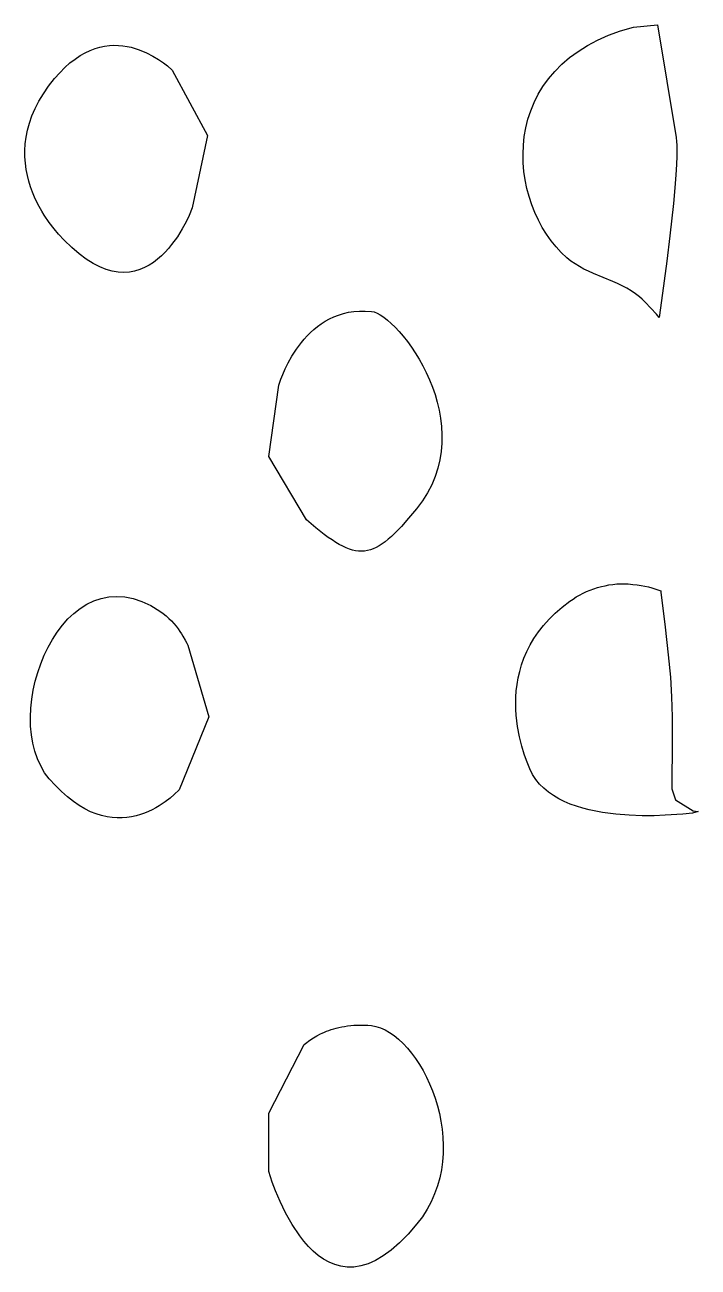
# Model space of a CAD drawing. Header units: millimetres. Extents: x 73 to 173, y -160 to -92.
# Drawn here: x 160.836 to 161.341, y -139.286 to -138.355 of the extents above; entities that cross this region are included whole.
import ezdxf

# ---------------------------------------------------------------- set-up
doc = ezdxf.new("R2010")
doc.units = ezdxf.units.MM
doc.layers.add('F.Silkscreen', color=41, linetype='CONTINUOUS', true_color=0xf2eda1)

msp = doc.modelspace()

# ---------------------------------------------------------------- linework, layer by layer
at = {"layer": 'F.Silkscreen', "linetype": 'CONTINUOUS'}
for p, q in [((161.26521, -138.366532), (161.273504, -138.362888)), ((161.273504, -138.362888), (161.282456, -138.359648)), ((161.282456, -138.359648), (161.292094, -138.356834)), ((161.292094, -138.356834), (161.309983, -138.355082)), ((161.309983, -138.355082), (161.323992, -138.439621)), ((160.888718, -138.372889), (160.892358, -138.371824)), ((160.892358, -138.371824), (160.895941, -138.37107)), ((160.895941, -138.37107), (160.899465, -138.370621)), ((160.899465, -138.370621), (160.902916, -138.370432)), ((160.902916, -138.370432), (160.906292, -138.370487)), ((160.906292, -138.370487), (160.909577, -138.370768)), ((160.909577, -138.370768), (160.912776, -138.371253)), ((160.912776, -138.371253), (160.915885, -138.371917)), ((160.915885, -138.371917), (160.921766, -138.373698)), ((161.250536, -138.374938), (161.257569, -138.370562)), ((161.257569, -138.370562), (161.26521, -138.366532)), ((160.869944, -138.383668), (160.873754, -138.380702)), ((160.873754, -138.380702), (160.877546, -138.378177)), ((160.877546, -138.378177), (160.881311, -138.376033)), ((160.881311, -138.376033), (160.885039, -138.374282)), ((160.885039, -138.374282), (160.888718, -138.372889)), ((160.921766, -138.373698), (160.92718, -138.375942)), ((160.92718, -138.375942), (160.93207, -138.378461)), ((160.93207, -138.378461), (160.93637, -138.381075)), ((160.93637, -138.381075), (160.940035, -138.383613)), ((161.238307, -138.384636), (161.244126, -138.379635)), ((161.244126, -138.379635), (161.250536, -138.374938)), ((160.85846, -138.395302), (160.862291, -138.390939)), ((160.862291, -138.390939), (160.866115, -138.387073)), ((160.866115, -138.387073), (160.869944, -138.383668)), ((160.940035, -138.383613), (160.942998, -138.385904)), ((160.942998, -138.385904), (160.946621, -138.389025)), ((160.946621, -138.389025), (160.972953, -138.438049)), ((161.228408, -138.395447), (161.233076, -138.389926)), ((161.233076, -138.389926), (161.238307, -138.384636)), ((160.853974, -138.401047), (160.85846, -138.395302)), ((161.224289, -138.401188), (161.228408, -138.395447)), ((160.846695, -138.412338), (160.850055, -138.40672)), ((160.850055, -138.40672), (160.853974, -138.401047)), ((161.217651, -138.413227), (161.22071, -138.407125)), ((161.22071, -138.407125), (161.224289, -138.401188)), ((160.841491, -138.423347), (160.84385, -138.417881)), ((160.84385, -138.417881), (160.846695, -138.412338)), ((161.215085, -138.419475), (161.217651, -138.413227)), ((160.839604, -138.428722), (160.841491, -138.423347)), ((161.211431, -138.432277), (161.213018, -138.425827)), ((161.213018, -138.425827), (161.215085, -138.419475)), ((160.837113, -138.439214), (160.838156, -138.434018)), ((160.838156, -138.434018), (160.839604, -138.428722)), ((161.210294, -138.438785), (161.211431, -138.432277)), ((160.836159, -138.449271), (160.836468, -138.444296)), ((160.836468, -138.444296), (160.837113, -138.439214)), ((160.972953, -138.438049), (160.96162, -138.492287)), ((161.209349, -138.451874), (161.209609, -138.445335)), ((161.209609, -138.445335), (161.210294, -138.438785)), ((161.323992, -138.439621), (161.324326, -138.442471)), ((161.324326, -138.442471), (161.324512, -138.445188)), ((161.324512, -138.445188), (161.324614, -138.448586)), ((160.836196, -138.454118), (160.836159, -138.449271)), ((160.836535, -138.458851), (160.836196, -138.454118)), ((161.209507, -138.458412), (161.209349, -138.451874)), ((161.324586, -138.45341), (161.324383, -138.459618)), ((161.324614, -138.448586), (161.324586, -138.45341)), ((160.83715, -138.463443), (160.836535, -138.458851)), ((160.838016, -138.467899), (160.83715, -138.463443)), ((161.210055, -138.464907), (161.209507, -138.458412)), ((161.210988, -138.471324), (161.210055, -138.464907)), ((161.324383, -138.459618), (161.323937, -138.467514)), ((160.839095, -138.472208), (160.838016, -138.467899)), ((160.840381, -138.476367), (160.839095, -138.472208)), ((161.212287, -138.47764), (161.210988, -138.471324)), ((161.323937, -138.467514), (161.323185, -138.477211)), ((160.841831, -138.480361), (160.840381, -138.476367)), ((160.843428, -138.484194), (160.841831, -138.480361)), ((161.213941, -138.483844), (161.212287, -138.47764)), ((161.215934, -138.48989), (161.213941, -138.483844)), ((161.323185, -138.477211), (161.322066, -138.488861)), ((160.845134, -138.487846), (160.843428, -138.484194)), ((160.846928, -138.491326), (160.845134, -138.487846)), ((160.848792, -138.49462), (160.846928, -138.491326)), ((160.96162, -138.492287), (160.95916, -138.498024)), ((161.218245, -138.495753), (161.215934, -138.48989)), ((161.322066, -138.488861), (161.319383, -138.513215)), ((160.850684, -138.497716), (160.848792, -138.49462)), ((160.854474, -138.503295), (160.850684, -138.497716)), ((160.956928, -138.502647), (160.95401, -138.508034)), ((160.95916, -138.498024), (160.956928, -138.502647)), ((161.220858, -138.501427), (161.218245, -138.495753)), ((161.223762, -138.506861), (161.220858, -138.501427)), ((160.858067, -138.508024), (160.854474, -138.503295)), ((160.861267, -138.511839), (160.858067, -138.508024)), ((160.865607, -138.516527), (160.861267, -138.511839)), ((160.95401, -138.508034), (160.950409, -138.513845)), ((161.226954, -138.512043), (161.223762, -138.506861)), ((161.230391, -138.51694), (161.226954, -138.512043)), ((160.871276, -138.522023), (160.865607, -138.516527)), ((160.946131, -138.519802), (160.943731, -138.522718)), ((160.950409, -138.513845), (160.946131, -138.519802)), ((161.234083, -138.521534), (161.230391, -138.51694)), ((161.319383, -138.513215), (161.317078, -138.532245)), ((160.876761, -138.526718), (160.871276, -138.522023)), ((160.882085, -138.530656), (160.876761, -138.526718)), ((160.887228, -138.533878), (160.882085, -138.530656)), ((160.938432, -138.52825), (160.935524, -138.530787)), ((160.94117, -138.525548), (160.938432, -138.52825)), ((160.943731, -138.522718), (160.94117, -138.525548)), ((161.238002, -138.52578), (161.234083, -138.521534)), ((161.24214, -138.529675), (161.238002, -138.52578)), ((161.245136, -138.532096), (161.24214, -138.529675)), ((160.892202, -138.536413), (160.887228, -138.533878)), ((160.897003, -138.538316), (160.892202, -138.536413)), ((160.901623, -138.539609), (160.897003, -138.538316)), ((160.906076, -138.540352), (160.901623, -138.539609)), ((160.918408, -138.539598), (160.914467, -138.540304)), ((160.922171, -138.538482), (160.918408, -138.539598)), ((160.925768, -138.537003), (160.922171, -138.538482)), ((160.929188, -138.535209), (160.925768, -138.537003)), ((160.932442, -138.533122), (160.929188, -138.535209)), ((160.935524, -138.530787), (160.932442, -138.533122)), ((161.248296, -138.534274), (161.245136, -138.532096)), ((161.251583, -138.536262), (161.248296, -138.534274)), ((161.255001, -138.538081), (161.251583, -138.536262)), ((161.258486, -138.539775), (161.255001, -138.538081)), ((161.262056, -138.541365), (161.258486, -138.539775)), ((161.317078, -138.532245), (161.313062, -138.561699)), ((160.910361, -138.540564), (160.906076, -138.540352)), ((160.914467, -138.540304), (160.910361, -138.540564)), ((161.269304, -138.544373), (161.262056, -138.541365)), ((161.276569, -138.547382), (161.269304, -138.544373)), ((161.280141, -138.548961), (161.276569, -138.547382)), ((161.283654, -138.550636), (161.280141, -138.548961)), ((161.287084, -138.552436), (161.283654, -138.550636)), ((161.290404, -138.554397), (161.287084, -138.552436)), ((161.293582, -138.556559), (161.290404, -138.554397)), ((161.296619, -138.558934), (161.293582, -138.556559)), ((161.298702, -138.560768), (161.296619, -138.558934)), ((161.300943, -138.562988), (161.298702, -138.560768)), ((161.309222, -138.572), (161.300943, -138.562988)), ((161.313059, -138.561718), (161.31138, -138.574372)), ((161.313062, -138.561699), (161.313059, -138.561718)), ((161.058244, -138.579112), (161.061245, -138.5772)), ((161.061245, -138.5772), (161.064405, -138.575444)), ((161.064405, -138.575444), (161.067724, -138.573886)), ((161.067724, -138.573886), (161.071217, -138.57253)), ((161.071217, -138.57253), (161.074868, -138.571408)), ((161.074868, -138.571408), (161.07869, -138.570519)), ((161.07869, -138.570519), (161.082685, -138.569906)), ((161.082685, -138.569906), (161.086869, -138.569573)), ((161.086869, -138.569573), (161.091206, -138.569546)), ((161.091206, -138.569546), (161.095746, -138.569839)), ((161.095746, -138.569839), (161.097741, -138.570259)), ((161.097741, -138.570259), (161.099976, -138.571128)), ((161.099976, -138.571128), (161.102409, -138.572444)), ((161.102409, -138.572444), (161.105019, -138.574177)), ((161.105019, -138.574177), (161.107777, -138.576315)), ((161.107777, -138.576315), (161.11064, -138.57884)), ((161.31138, -138.574372), (161.309222, -138.572)), ((161.047745, -138.588082), (161.050147, -138.585691)), ((161.050147, -138.585691), (161.0527, -138.583378)), ((161.0527, -138.583378), (161.055392, -138.581185)), ((161.055392, -138.581185), (161.058244, -138.579112)), ((161.11064, -138.57884), (161.113608, -138.581717)), ((161.113608, -138.581717), (161.116618, -138.584946)), ((161.116618, -138.584946), (161.119657, -138.588502)), ((161.039557, -138.598224), (161.043368, -138.593094)), ((161.043368, -138.593094), (161.045493, -138.590557)), ((161.045493, -138.590557), (161.047745, -138.588082)), ((161.119657, -138.588502), (161.122701, -138.592363)), ((161.122701, -138.592363), (161.125708, -138.596521)), ((161.033477, -138.608291), (161.036255, -138.603348)), ((161.036255, -138.603348), (161.039557, -138.598224)), ((161.125708, -138.596521), (161.128656, -138.60095)), ((161.128656, -138.60095), (161.131512, -138.605626)), ((161.029328, -138.617068), (161.031181, -138.612917)), ((161.031181, -138.612917), (161.033477, -138.608291)), ((161.131512, -138.605626), (161.134251, -138.610541)), ((161.134251, -138.610541), (161.136838, -138.615667)), ((161.026319, -138.625093), (161.027921, -138.620578)), ((161.027921, -138.620578), (161.029328, -138.617068)), ((161.136838, -138.615667), (161.139243, -138.620996)), ((161.139243, -138.620996), (161.141448, -138.626501)), ((161.019018, -138.678556), (161.026319, -138.625093)), ((161.141448, -138.626501), (161.143419, -138.632164)), ((161.143419, -138.632164), (161.14511, -138.637966)), ((161.14511, -138.637966), (161.146515, -138.643894)), ((161.146515, -138.643894), (161.147589, -138.649925)), ((161.147589, -138.649925), (161.148312, -138.656038)), ((161.148312, -138.656038), (161.148638, -138.662223)), ((161.148563, -138.668451), (161.148039, -138.674711)), ((161.148638, -138.662223), (161.148563, -138.668451)), ((161.047098, -138.726121), (161.019018, -138.678556)), ((161.148039, -138.674711), (161.147035, -138.680984)), ((161.145545, -138.687246), (161.143512, -138.693488)), ((161.147035, -138.680984), (161.145545, -138.687246)), ((161.143512, -138.693488), (161.140924, -138.699675)), ((161.137747, -138.705803), (161.133934, -138.711851)), ((161.140924, -138.699675), (161.137747, -138.705803)), ((161.133934, -138.711851), (161.129476, -138.717794)), ((161.054048, -138.73195), (161.047098, -138.726121)), ((161.123636, -138.724831), (161.118213, -138.730979)), ((161.129476, -138.717794), (161.123636, -138.724831)), ((161.060432, -138.736958), (161.054048, -138.73195)), ((161.115628, -138.73372), (161.113137, -138.736235)), ((161.118213, -138.730979), (161.115628, -138.73372)), ((161.063423, -138.739152), (161.060432, -138.736958)), ((161.066295, -138.741134), (161.063423, -138.739152)), ((161.069075, -138.74292), (161.066295, -138.741134)), ((161.071736, -138.74448), (161.069075, -138.74292)), ((161.074322, -138.745844), (161.071736, -138.74448)), ((161.103783, -138.744124), (161.101554, -138.745545)), ((161.106044, -138.742474), (161.103783, -138.744124)), ((161.108353, -138.74062), (161.106044, -138.742474)), ((161.110716, -138.738538), (161.108353, -138.74062)), ((161.113137, -138.736235), (161.110716, -138.738538)), ((161.076823, -138.74698), (161.074322, -138.745844)), ((161.079255, -138.747924), (161.076823, -138.74698)), ((161.081617, -138.748643), (161.079255, -138.747924)), ((161.083936, -138.74916), (161.081617, -138.748643)), ((161.086198, -138.749454), (161.083936, -138.74916)), ((161.088426, -138.749539), (161.086198, -138.749454)), ((161.090634, -138.749417), (161.088426, -138.749539)), ((161.092817, -138.749068), (161.090634, -138.749417)), ((161.094992, -138.748518), (161.092817, -138.749068)), ((161.097172, -138.747746), (161.094992, -138.748518)), ((161.099356, -138.746746), (161.097172, -138.747746)), ((161.101554, -138.745545), (161.099356, -138.746746)), ((161.251771, -138.782415), (161.254358, -138.781092)), ((161.254358, -138.781092), (161.257002, -138.779854)), ((161.257002, -138.779854), (161.259695, -138.778735)), ((161.259695, -138.778735), (161.262443, -138.777728)), ((161.262443, -138.777728), (161.265223, -138.776815)), ((161.265223, -138.776815), (161.268043, -138.776031)), ((161.268043, -138.776031), (161.270891, -138.775363)), ((161.270891, -138.775363), (161.273754, -138.774813)), ((161.273754, -138.774813), (161.276627, -138.774397)), ((161.276627, -138.774397), (161.279506, -138.774108)), ((161.279506, -138.774108), (161.282377, -138.773961)), ((161.282377, -138.773961), (161.285246, -138.773945)), ((161.285246, -138.773945), (161.288096, -138.77408)), ((161.288096, -138.77408), (161.291592, -138.77437)), ((161.291592, -138.77437), (161.29485, -138.774755)), ((161.29485, -138.774755), (161.297888, -138.775219)), ((161.297888, -138.775219), (161.30072, -138.775752)), ((161.30072, -138.775752), (161.303363, -138.776341)), ((161.303363, -138.776341), (161.305829, -138.776993)), ((161.305829, -138.776993), (161.308146, -138.777695)), ((161.308146, -138.777695), (161.310309, -138.778453)), ((161.310309, -138.778453), (161.312472, -138.779335)), ((161.312472, -138.779335), (161.312603, -138.780232)), ((161.312603, -138.780232), (161.315842, -138.806449)), ((160.877638, -138.79242), (160.882639, -138.78929)), ((160.882639, -138.78929), (160.88788, -138.786776)), ((160.88788, -138.786776), (160.89336, -138.784917)), ((160.89336, -138.784917), (160.899068, -138.783769)), ((160.899068, -138.783769), (160.904986, -138.783381)), ((160.904986, -138.783381), (160.911099, -138.783792)), ((160.911099, -138.783792), (160.917397, -138.785048)), ((160.917397, -138.785048), (160.923879, -138.787212)), ((160.923879, -138.787212), (160.930527, -138.790316)), ((160.930527, -138.790316), (160.93732, -138.794426)), ((161.233533, -138.795872), (161.238743, -138.791362)), ((161.238743, -138.791362), (161.244479, -138.786978)), ((161.244479, -138.786978), (161.24683, -138.785363)), ((161.24683, -138.785363), (161.249263, -138.783845)), ((161.249263, -138.783845), (161.251771, -138.782415)), ((160.864261, -138.805014), (160.868441, -138.800328)), ((160.868441, -138.800328), (160.872907, -138.796118)), ((160.872907, -138.796118), (160.877638, -138.79242)), ((160.93732, -138.794426), (160.939721, -138.796142)), ((160.939721, -138.796142), (160.941958, -138.797963)), ((160.941958, -138.797963), (160.944051, -138.799864)), ((160.944051, -138.799864), (160.945996, -138.801809)), ((161.224611, -138.805208), (161.228828, -138.800496)), ((161.228828, -138.800496), (161.233533, -138.795872)), ((160.860372, -138.810126), (160.864261, -138.805014)), ((160.945996, -138.801809), (160.947788, -138.803785)), ((160.947788, -138.803785), (160.949438, -138.805759)), ((160.949438, -138.805759), (160.950935, -138.807705)), ((160.950935, -138.807705), (160.952295, -138.809608)), ((160.952295, -138.809608), (160.953508, -138.811425)), ((161.217547, -138.814865), (161.220858, -138.810005)), ((161.220858, -138.810005), (161.224611, -138.805208)), ((161.315842, -138.806449), (161.318187, -138.827081)), ((160.853532, -138.82141), (160.856787, -138.815599)), ((160.856787, -138.815599), (160.860372, -138.810126)), ((160.953508, -138.811425), (160.954586, -138.81315)), ((160.954586, -138.81315), (160.956327, -138.816183)), ((160.956327, -138.816183), (160.957534, -138.818513)), ((160.957534, -138.818513), (160.958211, -138.819938)), ((161.214663, -138.819769), (161.217547, -138.814865)), ((160.848016, -138.833817), (160.850602, -138.827496)), ((160.850602, -138.827496), (160.853532, -138.82141)), ((160.958211, -138.819938), (160.97393, -138.873733)), ((161.210049, -138.829678), (161.212168, -138.824715)), ((161.212168, -138.824715), (161.214663, -138.819769)), ((161.318187, -138.827081), (161.319743, -138.843888)), ((160.845777, -138.840332), (160.848016, -138.833817)), ((161.206855, -138.839568), (161.208286, -138.834632)), ((161.208286, -138.834632), (161.210049, -138.829678)), ((160.842418, -138.853705), (160.843913, -138.846975)), ((160.843913, -138.846975), (160.845777, -138.840332)), ((161.204898, -138.849356), (161.205726, -138.844484)), ((161.205726, -138.844484), (161.206855, -138.839568)), ((161.319743, -138.843888), (161.320672, -138.858738)), ((160.841327, -138.860488), (160.842418, -138.853705)), ((161.204005, -138.858907), (161.204331, -138.854165)), ((161.204331, -138.854165), (161.204898, -138.849356)), ((160.840629, -138.867253), (160.841327, -138.860488)), ((161.203899, -138.863546), (161.204005, -138.858907)), ((161.204004, -138.868077), (161.203899, -138.863546)), ((161.320672, -138.858738), (161.321104, -138.873622)), ((160.840346, -138.87397), (160.840629, -138.867253)), ((160.840492, -138.880591), (160.840346, -138.87397)), ((160.97393, -138.873733), (160.951732, -138.928253)), ((161.204273, -138.872486), (161.204004, -138.868077)), ((161.205271, -138.880889), (161.204273, -138.872486)), ((161.321104, -138.873622), (161.32116, -138.890439)), ((160.841068, -138.887054), (160.840492, -138.880591)), ((161.206712, -138.888608), (161.205271, -138.880889)), ((160.842099, -138.893322), (160.841068, -138.887054)), ((160.843588, -138.899351), (160.842099, -138.893322)), ((161.208426, -138.895519), (161.206712, -138.888608)), ((161.32116, -138.890439), (161.320815, -138.927512)), ((160.845559, -138.905094), (160.843588, -138.899351)), ((161.210242, -138.901529), (161.208426, -138.895519)), ((161.211977, -138.906469), (161.210242, -138.901529)), ((160.848008, -138.910492), (160.845559, -138.905094)), ((160.850951, -138.915501), (160.848008, -138.910492)), ((161.214489, -138.912723), (161.211977, -138.906469)), ((160.854407, -138.920075), (160.850951, -138.915501)), ((160.859007, -138.925189), (160.854407, -138.920075)), ((161.216512, -138.916813), (161.214489, -138.912723)), ((161.218944, -138.920567), (161.216512, -138.916813)), ((161.221734, -138.924035), (161.218944, -138.920567)), ((160.863562, -138.929712), (160.859007, -138.925189)), ((160.868055, -138.9337), (160.863562, -138.929712)), ((160.951732, -138.928253), (160.948001, -138.931877)), ((161.224876, -138.92719), (161.221734, -138.924035)), ((161.228322, -138.930082), (161.224876, -138.92719)), ((161.232071, -138.932692), (161.228322, -138.930082)), ((161.320815, -138.927512), (161.323537, -138.93598)), ((160.872499, -138.937192), (160.868055, -138.9337)), ((160.876888, -138.940167), (160.872499, -138.937192)), ((160.881204, -138.942685), (160.876888, -138.940167)), ((160.941147, -138.937436), (160.936653, -138.94043)), ((160.944943, -138.934513), (160.941147, -138.937436)), ((160.948001, -138.931877), (160.944943, -138.934513)), ((161.236068, -138.935044), (161.232071, -138.932692)), ((161.240293, -138.937159), (161.236068, -138.935044)), ((161.244717, -138.939032), (161.240293, -138.937159)), ((161.249318, -138.940698), (161.244717, -138.939032)), ((161.323537, -138.93598), (161.336751, -138.944025)), ((160.885451, -138.944757), (160.881204, -138.942685)), ((160.889614, -138.946416), (160.885451, -138.944757)), ((160.893699, -138.947688), (160.889614, -138.946416)), ((160.897703, -138.948599), (160.893699, -138.947688)), ((160.901602, -138.949171), (160.897703, -138.948599)), ((160.905398, -138.949429), (160.901602, -138.949171)), ((160.9091, -138.949404), (160.905398, -138.949429)), ((160.912675, -138.949112), (160.9091, -138.949404)), ((160.916146, -138.948588), (160.912675, -138.949112)), ((160.919495, -138.947842), (160.916146, -138.948588)), ((160.922706, -138.946926), (160.919495, -138.947842)), ((160.925783, -138.945842), (160.922706, -138.946926)), ((160.928728, -138.944625), (160.925783, -138.945842)), ((160.93152, -138.943293), (160.928728, -138.944625)), ((160.934169, -138.941895), (160.93152, -138.943293)), ((160.936653, -138.94043), (160.934169, -138.941895)), ((161.254059, -138.942138), (161.249318, -138.940698)), ((161.258914, -138.943395), (161.254059, -138.942138)), ((161.268859, -138.945348), (161.258914, -138.943395)), ((161.278933, -138.946669), (161.268859, -138.945348)), ((161.288879, -138.947437), (161.278933, -138.946669)), ((161.298501, -138.947766), (161.288879, -138.947437)), ((161.307555, -138.947737), (161.298501, -138.947766)), ((161.315817, -138.947457), (161.307555, -138.947737)), ((161.32906, -138.946525), (161.315817, -138.947457)), ((161.33639, -138.945745), (161.32906, -138.946525)), ((161.340536, -138.944613), (161.33639, -138.945745)), ((161.336751, -138.944025), (161.340536, -138.944613)), ((161.065654, -139.108057), (161.067514, -139.107474)), ((161.067514, -139.107474), (161.069445, -139.106941)), ((161.069445, -139.106941), (161.071463, -139.106433)), ((161.071463, -139.106433), (161.073552, -139.105987)), ((161.073552, -139.105987), (161.075725, -139.105597)), ((161.075725, -139.105597), (161.07797, -139.105265)), ((161.07797, -139.105265), (161.080296, -139.104995)), ((161.080296, -139.104995), (161.08269, -139.104798)), ((161.08269, -139.104798), (161.085169, -139.104688)), ((161.085169, -139.104688), (161.08772, -139.104647)), ((161.08772, -139.104647), (161.09035, -139.104694)), ((161.09035, -139.104694), (161.093054, -139.104841)), ((161.093054, -139.104841), (161.095844, -139.105085)), ((161.095844, -139.105085), (161.099208, -139.105667)), ((161.099208, -139.105667), (161.102603, -139.106725)), ((161.102603, -139.106725), (161.106018, -139.108241)), ((161.047291, -139.117733), (161.048697, -139.11666)), ((161.048697, -139.11666), (161.050429, -139.115447)), ((161.050429, -139.115447), (161.052484, -139.114128)), ((161.052484, -139.114128), (161.054855, -139.112744)), ((161.054855, -139.112744), (161.057538, -139.111342)), ((161.057538, -139.111342), (161.059005, -139.110654)), ((161.059005, -139.110654), (161.060552, -139.109977)), ((161.060552, -139.109977), (161.062176, -139.109308)), ((161.062176, -139.109308), (161.063873, -139.108661)), ((161.063873, -139.108661), (161.065654, -139.108057)), ((161.106018, -139.108241), (161.109426, -139.110193)), ((161.109426, -139.110193), (161.112824, -139.112543)), ((161.112824, -139.112543), (161.116172, -139.115291)), ((161.116172, -139.115291), (161.119468, -139.118403)), ((161.018966, -139.170652), (161.045451, -139.119248)), ((161.045451, -139.119248), (161.047291, -139.117733)), ((161.119468, -139.118403), (161.122683, -139.121864)), ((161.122683, -139.121864), (161.125807, -139.125646)), ((161.125807, -139.125646), (161.12882, -139.129741)), ((161.12882, -139.129741), (161.131706, -139.134108)), ((161.131706, -139.134108), (161.134435, -139.138742)), ((161.134435, -139.138742), (161.137002, -139.143624)), ((161.137002, -139.143624), (161.139387, -139.148717)), ((161.139387, -139.148717), (161.141571, -139.154012)), ((161.141571, -139.154012), (161.143525, -139.159482)), ((161.143525, -139.159482), (161.14525, -139.165106)), ((161.018866, -139.214421), (161.018966, -139.170652)), ((161.14525, -139.165106), (161.146704, -139.17086)), ((161.146704, -139.17086), (161.147899, -139.176737)), ((161.147899, -139.176737), (161.148787, -139.182701)), ((161.148787, -139.182701), (161.149364, -139.188738)), ((161.149364, -139.188738), (161.149607, -139.194823)), ((161.149504, -139.200934), (161.149039, -139.207056)), ((161.149607, -139.194823), (161.149504, -139.200934)), ((161.149039, -139.207056), (161.148182, -139.213168)), ((161.021495, -139.222318), (161.018866, -139.214421)), ((161.146922, -139.219234), (161.145246, -139.225245)), ((161.148182, -139.213168), (161.146922, -139.219234)), ((161.024007, -139.228941), (161.021495, -139.222318)), ((161.027311, -139.236744), (161.024007, -139.228941)), ((161.145246, -139.225245), (161.143125, -139.231177)), ((161.03142, -139.245268), (161.027311, -139.236744)), ((161.140545, -139.237019), (161.137484, -139.242732)), ((161.143125, -139.231177), (161.140545, -139.237019)), ((161.036328, -139.254038), (161.03142, -139.245268)), ((161.137484, -139.242732), (161.133934, -139.248303)), ((161.042047, -139.26259), (161.036328, -139.254038)), ((161.129876, -139.253709), (161.123261, -139.261375)), ((161.133934, -139.248303), (161.129876, -139.253709)), ((161.045199, -139.266649), (161.042047, -139.26259)), ((161.123261, -139.261375), (161.116849, -139.267884)), ((161.04855, -139.270477), (161.045199, -139.266649)), ((161.052116, -139.274019), (161.04855, -139.270477)), ((161.055884, -139.277222), (161.052116, -139.274019)), ((161.11065, -139.273303), (161.104653, -139.277682)), ((161.116849, -139.267884), (161.11065, -139.273303)), ((161.059839, -139.280025), (161.055884, -139.277222)), ((161.064011, -139.282364), (161.059839, -139.280025)), ((161.06838, -139.284189), (161.064011, -139.282364)), ((161.072951, -139.285444), (161.06838, -139.284189)), ((161.093274, -139.28357), (161.087886, -139.285181)), ((161.098861, -139.281087), (161.093274, -139.28357)), ((161.104653, -139.277682), (161.098861, -139.281087)), ((161.077725, -139.286068), (161.072951, -139.285444)), ((161.082703, -139.286004), (161.077725, -139.286068)), ((161.087886, -139.285181), (161.082703, -139.286004))]:
    msp.add_line(p, q, dxfattribs=at)

doc.saveas('drawing.dxf')
